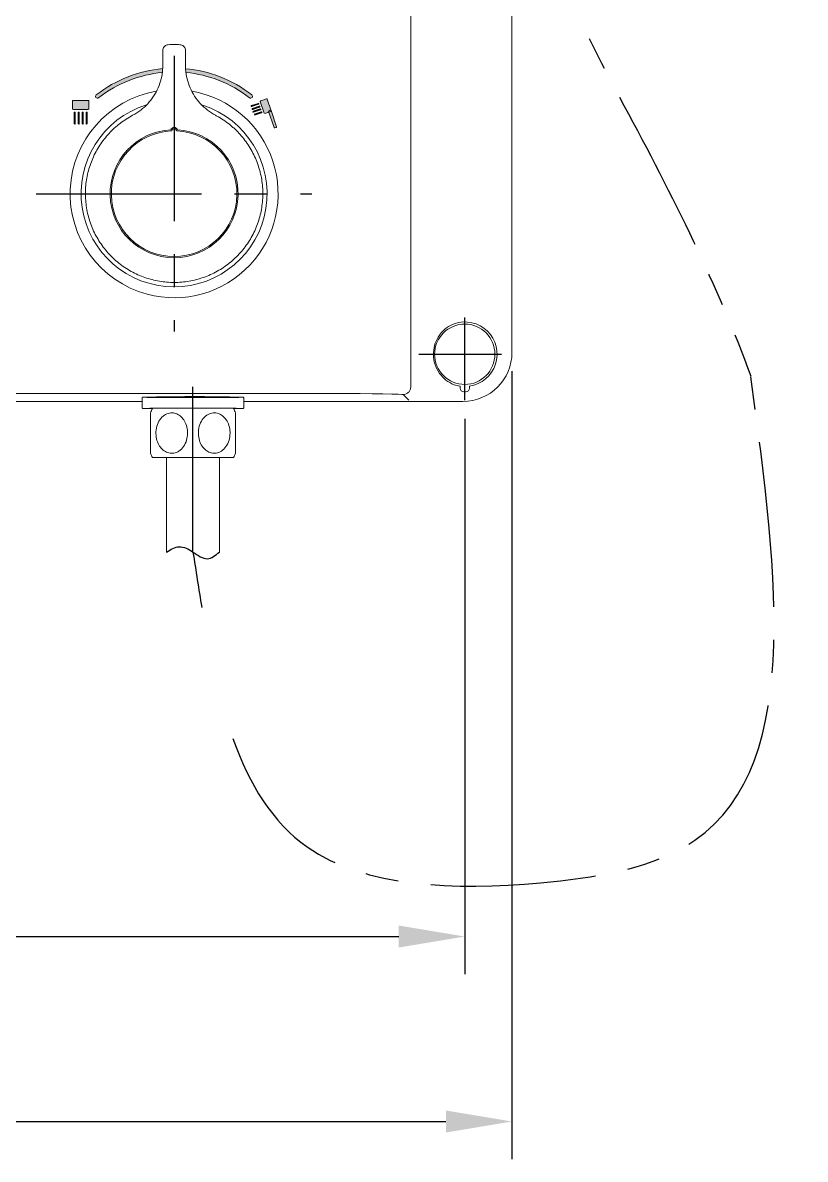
# Model space of a CAD drawing. Extents: x -6207 to -5787, y -4608 to -3937.
# Drawn here: x -6059.6 to -6018.1, y -4407.1 to -4346.9 of the extents above; entities that cross this region are included whole.
import ezdxf

# ---------------------------------------------------------------- set-up
doc = ezdxf.new("R2010")
doc.units = 0
doc.header["$LTSCALE"] = 7
doc.linetypes.add('CENTER', pattern=[2, 1.25, -0.25, 0.25, -0.25])
doc.layers.get('0').update_dxf_attribs({"color": 2, "linetype": 'CONTINUOUS'})
for name, color, linetype in [('CL', 1, 'CENTER'), ('D', 2, 'CONTINUOUS'), ('DWG', 7, 'CONTINUOUS')]:
    doc.layers.add(name, color=color, linetype=linetype)

msp = doc.modelspace()

# ---------------------------------------------------------------- hatches: boundary and pattern name
at = {"layer": 'DWG', "true_color": 0x898a8d}
h = msp.add_hatch(color=252, dxfattribs=at)
h.dxf.hatch_style = 2
h.paths.add_polyline_path([(-6052.14043, -4349.38589), (-6052.13884, -4349.36158), (-6052.28585, -4349.37578), (-6052.48905, -4349.40168), (-6052.69155, -4349.43379), (-6052.8932, -4349.47212), (-6053.09385, -4349.51666), (-6053.29335, -4349.56742), (-6053.49155, -4349.62439), (-6053.6883, -4349.68758), (-6053.88345, -4349.75698), (-6054.07685, -4349.8326), (-6054.26834, -4349.91444), (-6054.45779, -4350.00248), (-6054.64504, -4350.09675), (-6054.82994, -4350.19723), (-6055.01234, -4350.30392), (-6055.19209, -4350.41683), (-6055.36903, -4350.53596), (-6055.54303, -4350.6613), (-6055.65833, -4350.74911), (-6055.6613, -4350.75157), (-6055.66415, -4350.75413), (-6055.66688, -4350.75677), (-6055.66949, -4350.75949), (-6055.67198, -4350.7623), (-6055.67436, -4350.76517), (-6055.67661, -4350.76812), (-6055.67873, -4350.77114), (-6055.68074, -4350.77422), (-6055.68263, -4350.77737), (-6055.68439, -4350.78057), (-6055.68603, -4350.78382), (-6055.68754, -4350.78712), (-6055.68894, -4350.79047), (-6055.6902, -4350.79386), (-6055.69134, -4350.79729), (-6055.69236, -4350.80075), (-6055.69325, -4350.80424), (-6055.69401, -4350.80776), (-6055.69465, -4350.81131), (-6055.69516, -4350.81487), (-6055.69554, -4350.81845), (-6055.6958, -4350.82204), (-6055.69592, -4350.82564), (-6055.69592, -4350.82924), (-6055.69578, -4350.83285), (-6055.69552, -4350.83645), (-6055.69512, -4350.84005), (-6055.6946, -4350.84363), (-6055.69394, -4350.84721), (-6055.69315, -4350.85076), (-6055.69222, -4350.85429), (-6055.69117, -4350.8578), (-6055.68998, -4350.86128), (-6055.68866, -4350.86473), (-6055.6872, -4350.86814), (-6055.68561, -4350.87151), (-6055.68388, -4350.87484), (-6055.68202, -4350.87812), (-6055.68002, -4350.88135), (-6055.67788, -4350.88452), (-6055.67561, -4350.88764), (-6055.67321, -4350.89068), (-6055.67072, -4350.89361), (-6055.66813, -4350.89641), (-6055.66547, -4350.8991), (-6055.66272, -4350.90167), (-6055.65989, -4350.90412), (-6055.65699, -4350.90645), (-6055.65402, -4350.90866), (-6055.65098, -4350.91074), (-6055.64788, -4350.91271), (-6055.64472, -4350.91455), (-6055.6415, -4350.91627), (-6055.63824, -4350.91787), (-6055.63492, -4350.91934), (-6055.63156, -4350.92069), (-6055.62816, -4350.92191), (-6055.62472, -4350.92301), (-6055.62125, -4350.92398), (-6055.61775, -4350.92483), (-6055.61422, -4350.92555), (-6055.61067, -4350.92614), (-6055.6071, -4350.92661), (-6055.60352, -4350.92695), (-6055.59993, -4350.92716), (-6055.59633, -4350.92724), (-6055.59272, -4350.92719), (-6055.58912, -4350.92701), (-6055.58552, -4350.92671), (-6055.58193, -4350.92627), (-6055.57835, -4350.9257), (-6055.57478, -4350.925), (-6055.57123, -4350.92417), (-6055.56771, -4350.9232), (-6055.56421, -4350.9221), (-6055.56074, -4350.92087), (-6055.55731, -4350.91951), (-6055.55391, -4350.91801), (-6055.55056, -4350.91637), (-6055.54725, -4350.9146), (-6055.54399, -4350.9127), (-6055.54078, -4350.91066), (-6055.53763, -4350.90848), (-6055.53453, -4350.90616), (-6055.36771, -4350.78054), (-6055.19793, -4350.66095), (-6055.02533, -4350.54738), (-6054.85007, -4350.43985), (-6054.67228, -4350.33835), (-6054.49211, -4350.24287), (-6054.30972, -4350.15343), (-6054.12524, -4350.07002), (-6053.93881, -4349.99263), (-6053.7506, -4349.92128), (-6053.56073, -4349.85596), (-6053.36936, -4349.79666), (-6053.17663, -4349.7434), (-6052.98269, -4349.69616), (-6052.78768, -4349.65496), (-6052.59175, -4349.61978), (-6052.39504, -4349.59064), (-6052.1977, -4349.56752), (-6052.15826, -4349.56412), (-6052.15601, -4349.54656), (-6052.15325, -4349.52365), (-6052.15067, -4349.50073), (-6052.14826, -4349.47779), (-6052.14604, -4349.45484), (-6052.14399, -4349.43187), (-6052.14212, -4349.40888)])
h.paths.add_polyline_path([(-6050.92891, -4349.36227), (-6050.92754, -4349.3834), (-6050.9259, -4349.40607), (-6050.92408, -4349.42873), (-6050.92209, -4349.45138), (-6050.91993, -4349.47401), (-6050.91759, -4349.49663), (-6050.91508, -4349.51923), (-6050.91239, -4349.54181), (-6050.90945, -4349.56504), (-6050.8109, -4349.57456), (-6050.61376, -4349.59968), (-6050.4173, -4349.63084), (-6050.22166, -4349.66802), (-6050.02699, -4349.71124), (-6049.83343, -4349.76048), (-6049.64114, -4349.81576), (-6049.45025, -4349.87706), (-6049.26092, -4349.94439), (-6049.07328, -4350.01776), (-6048.88749, -4350.09715), (-6048.70369, -4350.18258), (-6048.52202, -4350.27403), (-6048.34263, -4350.37151), (-6048.16567, -4350.47503), (-6047.99128, -4350.58457), (-6047.81961, -4350.70014), (-6047.65079, -4350.82175), (-6047.53889, -4350.90695), (-6047.53577, -4350.90922), (-6047.53259, -4350.91136), (-6047.52936, -4350.91336), (-6047.52608, -4350.91522), (-6047.52275, -4350.91694), (-6047.51938, -4350.91853), (-6047.51597, -4350.91999), (-6047.51252, -4350.92131), (-6047.50904, -4350.9225), (-6047.50553, -4350.92355), (-6047.50199, -4350.92447), (-6047.49844, -4350.92526), (-6047.49486, -4350.92592), (-6047.49128, -4350.92644), (-6047.48768, -4350.92684), (-6047.48408, -4350.9271), (-6047.48047, -4350.92724), (-6047.47686, -4350.92724), (-6047.47326, -4350.92712), (-6047.46967, -4350.92686), (-6047.46609, -4350.92648), (-6047.46253, -4350.92597), (-6047.45899, -4350.92534), (-6047.45547, -4350.92457), (-6047.45197, -4350.92368), (-6047.44851, -4350.92267), (-6047.44509, -4350.92152), (-6047.4417, -4350.92026), (-6047.43835, -4350.91887), (-6047.43505, -4350.91735), (-6047.4318, -4350.91572), (-6047.4286, -4350.91395), (-6047.42546, -4350.91207), (-6047.42238, -4350.91006), (-6047.41936, -4350.90794), (-6047.41641, -4350.90569), (-6047.41354, -4350.90332), (-6047.41073, -4350.90083), (-6047.40801, -4350.89822), (-6047.40537, -4350.89549), (-6047.40282, -4350.89264), (-6047.40036, -4350.88968), (-6047.398, -4350.88661), (-6047.39578, -4350.88347), (-6047.39369, -4350.88028), (-6047.39174, -4350.87703), (-6047.38993, -4350.87373), (-6047.38825, -4350.87039), (-6047.3867, -4350.86701), (-6047.3853, -4350.86358), (-6047.38402, -4350.86013), (-6047.38288, -4350.85664), (-6047.38187, -4350.85312), (-6047.38099, -4350.84958), (-6047.38025, -4350.84602), (-6047.37964, -4350.84244), (-6047.37916, -4350.83885), (-6047.37881, -4350.83525), (-6047.37859, -4350.83165), (-6047.3785, -4350.82804), (-6047.37854, -4350.82444), (-6047.3787, -4350.82084), (-6047.379, -4350.81725), (-6047.37942, -4350.81368), (-6047.37998, -4350.81012), (-6047.38066, -4350.80659), (-6047.38146, -4350.80307), (-6047.38239, -4350.79959), (-6047.38345, -4350.79614), (-6047.38463, -4350.79272), (-6047.38594, -4350.78935), (-6047.38737, -4350.78602), (-6047.38892, -4350.78273), (-6047.3906, -4350.77949), (-6047.3924, -4350.77631), (-6047.39433, -4350.77319), (-6047.39637, -4350.77013), (-6047.39854, -4350.76713), (-6047.40082, -4350.76421), (-6047.40323, -4350.76135), (-6047.40576, -4350.75858), (-6047.40841, -4350.75588), (-6047.41117, -4350.75327), (-6047.41406, -4350.75074), (-6047.41706, -4350.74831), (-6047.58901, -4350.61883), (-6047.76402, -4350.49556), (-6047.94192, -4350.3785), (-6048.12257, -4350.26767), (-6048.30582, -4350.16304), (-6048.49152, -4350.06464), (-6048.67953, -4349.97244), (-6048.86968, -4349.88647), (-6049.06183, -4349.8067), (-6049.25583, -4349.73316), (-6049.45153, -4349.66583), (-6049.64878, -4349.60471), (-6049.84744, -4349.54981), (-6050.04734, -4349.50112), (-6050.24834, -4349.45865), (-6050.45029, -4349.4224), (-6050.65304, -4349.39236), (-6050.85644, -4349.36853)])
h = msp.add_hatch(color=252, dxfattribs=at)
h.dxf.hatch_style = 2
edge = h.paths.add_edge_path()
edge.add_spline(control_points=[(-6056.04427, -4351.47939), (-6056.04427, -4351.50148), (-6056.06218, -4351.51939), (-6056.08437, -4351.51939), (-6056.08437, -4351.51939), (-6056.88363, -4351.51939), (-6056.88363, -4351.51939), (-6056.90568, -4351.51939), (-6056.9236, -4351.50148), (-6056.9236, -4351.47939), (-6056.9236, -4351.47939), (-6056.9236, -4351.07921), (-6056.9236, -4351.07921), (-6056.9236, -4351.05713), (-6056.90568, -4351.03921), (-6056.88363, -4351.03921), (-6056.88363, -4351.03921), (-6056.08437, -4351.03921), (-6056.08437, -4351.03921), (-6056.06218, -4351.03921), (-6056.04427, -4351.05713), (-6056.04427, -4351.07921), (-6056.04427, -4351.07921), (-6056.04427, -4351.47939), (-6056.04427, -4351.47939)], knot_values=[0, 0, 0, 0, 1, 1, 1, 2, 2, 2, 3, 3, 3, 4, 4, 4, 5, 5, 5, 6, 6, 6, 7, 7, 7, 8, 8, 8, 8], degree=3, periodic=0)
h = msp.add_hatch(color=252, dxfattribs=at)
h.dxf.hatch_style = 2
edge = h.paths.add_edge_path()
edge.add_spline(control_points=[(-6046.75988, -4351.71645), (-6046.75588, -4351.72803), (-6046.74031, -4351.73316), (-6046.72474, -4351.72803), (-6046.72474, -4351.72803), (-6046.41743, -4351.62547), (-6046.41743, -4351.62547), (-6046.40186, -4351.62037), (-6046.39249, -4351.60679), (-6046.39635, -4351.59532), (-6046.39635, -4351.59532), (-6046.60471, -4350.97104), (-6046.60471, -4350.97104), (-6046.60822, -4350.95949), (-6046.62407, -4350.95429), (-6046.63943, -4350.95956), (-6046.63943, -4350.95956), (-6046.94701, -4351.06195), (-6046.94701, -4351.06195), (-6046.96245, -4351.06719), (-6046.97168, -4351.08076), (-6046.96803, -4351.09234), (-6046.96803, -4351.09234), (-6046.75988, -4351.71645), (-6046.75988, -4351.71645)], knot_values=[0, 0, 0, 0, 1, 1, 1, 2, 2, 2, 3, 3, 3, 4, 4, 4, 5, 5, 5, 6, 6, 6, 7, 7, 7, 8, 8, 8, 8], degree=3, periodic=0)
h = msp.add_hatch(color=252, dxfattribs=at)
h.dxf.hatch_style = 2
edge = h.paths.add_edge_path()
edge.add_spline(control_points=[(-6056.80026, -4352.29877), (-6056.81583, -4352.29877), (-6056.82851, -4352.28613), (-6056.82851, -4352.27056), (-6056.82851, -4352.27056), (-6056.82851, -4351.68896), (-6056.82851, -4351.68896), (-6056.82851, -4351.67339), (-6056.81583, -4351.66074), (-6056.80026, -4351.66074), (-6056.78469, -4351.66074), (-6056.77201, -4351.67339), (-6056.77201, -4351.68896), (-6056.77201, -4351.68896), (-6056.77201, -4352.27056), (-6056.77201, -4352.27056), (-6056.77201, -4352.28613), (-6056.78469, -4352.29877), (-6056.80026, -4352.29877)], knot_values=[0, 0, 0, 0, 1, 1, 1, 2, 2, 2, 3, 3, 3, 4, 4, 4, 5, 5, 5, 6, 6, 6, 6], degree=3, periodic=0)
h = msp.add_hatch(color=252, dxfattribs=at)
h.dxf.hatch_style = 2
edge = h.paths.add_edge_path()
edge.add_spline(control_points=[(-6056.58942, -4352.29877), (-6056.60499, -4352.29877), (-6056.61767, -4352.28613), (-6056.61767, -4352.27056), (-6056.61767, -4352.27056), (-6056.61767, -4351.68896), (-6056.61767, -4351.68896), (-6056.61767, -4351.67339), (-6056.60499, -4351.66074), (-6056.58942, -4351.66074), (-6056.57385, -4351.66074), (-6056.56117, -4351.67339), (-6056.56117, -4351.68896), (-6056.56117, -4351.68896), (-6056.56117, -4352.27056), (-6056.56117, -4352.27056), (-6056.56117, -4352.28613), (-6056.57385, -4352.29877), (-6056.58942, -4352.29877)], knot_values=[0, 0, 0, 0, 1, 1, 1, 2, 2, 2, 3, 3, 3, 4, 4, 4, 5, 5, 5, 6, 6, 6, 6], degree=3, periodic=0)
h = msp.add_hatch(color=252, dxfattribs=at)
h.dxf.hatch_style = 2
edge = h.paths.add_edge_path()
edge.add_spline(control_points=[(-6056.37858, -4352.29877), (-6056.39415, -4352.29877), (-6056.40683, -4352.28613), (-6056.40683, -4352.27056), (-6056.40683, -4352.27056), (-6056.40683, -4351.68896), (-6056.40683, -4351.68896), (-6056.40683, -4351.67339), (-6056.39415, -4351.66074), (-6056.37858, -4351.66074), (-6056.36301, -4351.66074), (-6056.35033, -4351.67339), (-6056.35033, -4351.68896), (-6056.35033, -4351.68896), (-6056.35033, -4352.27056), (-6056.35033, -4352.27056), (-6056.35033, -4352.28613), (-6056.36301, -4352.29877), (-6056.37858, -4352.29877)], knot_values=[0, 0, 0, 0, 1, 1, 1, 2, 2, 2, 3, 3, 3, 4, 4, 4, 5, 5, 5, 6, 6, 6, 6], degree=3, periodic=0)
h = msp.add_hatch(color=252, dxfattribs=at)
h.dxf.hatch_style = 2
edge = h.paths.add_edge_path()
edge.add_spline(control_points=[(-6056.1676, -4352.29877), (-6056.18318, -4352.29877), (-6056.19585, -4352.28613), (-6056.19585, -4352.27056), (-6056.19585, -4352.27056), (-6056.19585, -4351.68896), (-6056.19585, -4351.68896), (-6056.19585, -4351.67339), (-6056.18318, -4351.66074), (-6056.1676, -4351.66074), (-6056.15203, -4351.66074), (-6056.13935, -4351.67339), (-6056.13935, -4351.68896), (-6056.13935, -4351.68896), (-6056.13935, -4352.27056), (-6056.13935, -4352.27056), (-6056.13935, -4352.28613), (-6056.15203, -4352.29877), (-6056.1676, -4352.29877)], knot_values=[0, 0, 0, 0, 1, 1, 1, 2, 2, 2, 3, 3, 3, 4, 4, 4, 5, 5, 5, 6, 6, 6, 6], degree=3, periodic=0)
h = msp.add_hatch(color=252, dxfattribs=at)
h.dxf.hatch_style = 2
edge = h.paths.add_edge_path()
edge.add_spline(control_points=[(-6047.42126, -4351.37036), (-6047.42126, -4351.37036), (-6047.05836, -4351.24919), (-6047.05836, -4351.24919), (-6047.04472, -4351.24471), (-6047.03734, -4351.22987), (-6047.04196, -4351.21626), (-6047.04651, -4351.20268), (-6047.06125, -4351.19538), (-6047.07496, -4351.19976), (-6047.07496, -4351.19976), (-6047.43787, -4351.32071), (-6047.43787, -4351.32071), (-6047.45137, -4351.32526), (-6047.45868, -4351.34004), (-6047.45441, -4351.35375), (-6047.44972, -4351.36736), (-6047.43491, -4351.3748), (-6047.42126, -4351.37036)], knot_values=[0, 0, 0, 0, 1, 1, 1, 2, 2, 2, 3, 3, 3, 4, 4, 4, 5, 5, 5, 6, 6, 6, 6], degree=3, periodic=0)
h = msp.add_hatch(color=252, dxfattribs=at)
h.dxf.hatch_style = 2
edge = h.paths.add_edge_path()
edge.add_spline(control_points=[(-6047.37172, -4351.51867), (-6047.37172, -4351.51867), (-6047.00889, -4351.39774), (-6047.00889, -4351.39774), (-6046.99524, -4351.39302), (-6046.98801, -4351.37838), (-6046.99235, -4351.36471), (-6046.99704, -4351.35099), (-6047.01178, -4351.34366), (-6047.02556, -4351.3481), (-6047.02556, -4351.3481), (-6047.3884, -4351.4693), (-6047.3884, -4351.4693), (-6047.40177, -4351.47367), (-6047.40934, -4351.48863), (-6047.40487, -4351.5021), (-6047.40018, -4351.51588), (-6047.3855, -4351.52325), (-6047.37172, -4351.51867)], knot_values=[0, 0, 0, 0, 1, 1, 1, 2, 2, 2, 3, 3, 3, 4, 4, 4, 5, 5, 5, 6, 6, 6, 6], degree=3, periodic=0)
h = msp.add_hatch(color=252, dxfattribs=at)
h.dxf.hatch_style = 2
edge = h.paths.add_edge_path()
edge.add_spline(control_points=[(-6047.32239, -4351.66712), (-6047.32239, -4351.66712), (-6046.95941, -4351.54612), (-6046.95941, -4351.54612), (-6046.94591, -4351.54151), (-6046.93833, -4351.52673), (-6046.94295, -4351.51319), (-6046.94743, -4351.49944), (-6046.96224, -4351.49207), (-6046.97568, -4351.49672), (-6046.97568, -4351.49672), (-6047.33879, -4351.61761), (-6047.33879, -4351.61761), (-6047.3525, -4351.62226), (-6047.35994, -4351.63694), (-6047.35519, -4351.65072), (-6047.35078, -4351.6644), (-6047.33589, -4351.67173), (-6047.32239, -4351.66712)], knot_values=[0, 0, 0, 0, 1, 1, 1, 2, 2, 2, 3, 3, 3, 4, 4, 4, 5, 5, 5, 6, 6, 6, 6], degree=3, periodic=0)
h = msp.add_hatch(color=252, dxfattribs=at)
h.dxf.hatch_style = 2
edge = h.paths.add_edge_path()
edge.add_spline(control_points=[(-6047.27278, -4351.81563), (-6047.27278, -4351.81563), (-6046.91008, -4351.69464), (-6046.91008, -4351.69464), (-6046.8963, -4351.69003), (-6046.889, -4351.67532), (-6046.89368, -4351.66154), (-6046.89809, -4351.64796), (-6046.9127, -4351.64066), (-6046.92648, -4351.64514), (-6046.92648, -4351.64514), (-6047.28939, -4351.76616), (-6047.28939, -4351.76616), (-6047.30296, -4351.77075), (-6047.31026, -4351.78546), (-6047.30585, -4351.79913), (-6047.30117, -4351.81274), (-6047.28642, -4351.82004), (-6047.27278, -4351.81563)], knot_values=[0, 0, 0, 0, 1, 1, 1, 2, 2, 2, 3, 3, 3, 4, 4, 4, 5, 5, 5, 6, 6, 6, 6], degree=3, periodic=0)
h = msp.add_hatch(color=252, dxfattribs=at)
h.dxf.hatch_style = 2
edge = h.paths.add_edge_path()
edge.add_spline(control_points=[(-6046.23712, -4352.48529), (-6046.23264, -4352.49887), (-6046.21638, -4352.50569), (-6046.20074, -4352.50042), (-6046.20074, -4352.50042), (-6046.13342, -4352.47792), (-6046.13342, -4352.47792), (-6046.11785, -4352.47286), (-6046.10889, -4352.45759), (-6046.11358, -4352.44385), (-6046.11358, -4352.44385), (-6046.4009, -4351.5813), (-6046.4009, -4351.5813), (-6046.40558, -4351.56766), (-6046.42184, -4351.56087), (-6046.43714, -4351.566), (-6046.43714, -4351.566), (-6046.50494, -4351.5886), (-6046.50494, -4351.5886), (-6046.52023, -4351.5937), (-6046.52919, -4351.60903), (-6046.52471, -4351.62247), (-6046.52471, -4351.62247), (-6046.23712, -4352.48529), (-6046.23712, -4352.48529)], knot_values=[0, 0, 0, 0, 1, 1, 1, 2, 2, 2, 3, 3, 3, 4, 4, 4, 5, 5, 5, 6, 6, 6, 7, 7, 7, 8, 8, 8, 8], degree=3, periodic=0)

# ---------------------------------------------------------------- linework, layer by layer
at = {"color": 7, "linetype": 'Continuous', "lineweight": 15}
for p, q in [((-6033.63456, -4341.58449), (-6033.63456, -4364.385)), ((-6038.99878, -4366.22095), (-6038.99878, -4345.74854)), ((-6042.99839, -4366.57135), (-6064.28461, -4366.57135)), ((-6042.34736, -4366.57218), (-6042.99839, -4366.57135)), ((-6041.6825, -4366.57483), (-6042.34736, -4366.57218)), ((-6041.04279, -4366.57941), (-6041.6825, -4366.57483)), ((-6040.47057, -4366.58582), (-6041.04279, -4366.57941)), ((-6040.00339, -4366.59372), (-6040.47057, -4366.58582)), ((-6039.66617, -4366.60259), (-6040.00339, -4366.59372)), ((-6039.46718, -4366.61184), (-6039.66617, -4366.60259)), ((-6039.39874, -4366.62091), (-6039.46718, -4366.61184)), ((-6039.09596, -4366.9237), (-6039.39874, -4366.62091)), ((-6036.38317, -4366.28338), (-6036.38317, -4366.17518)), ((-6036.08593, -4366.48336), (-6036.18319, -4366.48336)), ((-6035.88595, -4366.17518), (-6035.88595, -4366.28338)), ((-6053.23456, -4366.98475), (-6064.32491, -4366.98475)), ((-6053.23456, -4366.82133), (-6053.23456, -4367.30133)), ((-6053.17456, -4366.76133), (-6052.42456, -4366.76133)), ((-6052.41643, -4366.76946), (-6052.42456, -4366.76133)), ((-6048.64456, -4366.76133), (-6048.65269, -4366.76946)), ((-6048.64456, -4366.76133), (-6047.89456, -4366.76133)), ((-6047.83456, -4367.30133), (-6047.83456, -4366.82133)), ((-6036.23431, -4366.98475), (-6047.83456, -4366.98475)), ((-6052.68456, -4367.36133), (-6053.17456, -4367.36133)), ((-6047.89456, -4367.36133), (-6048.38456, -4367.36133)), ((-6052.68456, -4369.96133), (-6050.53456, -4369.96133)), ((-6051.93456, -4369.96133), (-6051.93456, -4374.96133)), ((-6050.53456, -4369.96133), (-6048.38456, -4369.96133)), ((-6049.13456, -4374.96133), (-6049.13456, -4369.96133))]:
    msp.add_line(p, q, dxfattribs=at)
at = {"color": 1, "linetype": 'CENTER'}
for p, q in [((-6051.53456, -4348.68475), (-6051.53456, -4363.28475)), ((-6051.53456, -4348.68475), (-6051.53456, -4363.28475)), ((-6058.83456, -4355.98475), (-6044.23456, -4355.98475)), ((-6058.83456, -4355.98475), (-6044.23456, -4355.98475)), ((-6050.53456, -4374.96133), (-6050.53456, -4364.57135))]:
    msp.add_line(p, q, dxfattribs=at)
at = {"color": 7, "linetype": 'Continuous', "lineweight": 15}
msp.add_circle((-6036.13456, -4364.48475), 1.59814, dxfattribs=at)
for centre, radius, start, end in [((-6051.53456, -4355.98475), 5.51, 99.8852492, 255), ((-6051.53456, -4355.98475), 5.51, 255, 79.8224366), ((-6051.53437, -4355.98474), 3.38948, 92.9472063, 87.0623441), ((-6051.53436, -4355.98474), 3.32564, 92.4161678, 87.5907576), ((-6036.13456, -4364.48475), 1.70861, 278.366578, 109.1903631), ((-6036.13456, -4364.48475), 1.70861, 250.8096369, 261.633422), ((-6050.01789, -4368.66133), 2.96667, 154.0107664, 159.0533573), ((-6051.05123, -4368.66133), 2.96667, 20.9344309, 25.9892336), ((-6050.01789, -4368.66133), 2.96667, 200.9344309, 205.9892336), ((-6051.05123, -4368.66133), 2.96667, 334.0107664, 339.0533573)]:
    msp.add_arc(centre, radius, start, end, dxfattribs=at)
at = {"color": 8, "linetype": 'Continuous', "lineweight": 15}
msp.add_arc((-6051.53456, -4355.98475), 4.92929, 107.3591439, 72.0932309, dxfattribs=at)
at = {"color": 7, "linetype": 'Continuous', "lineweight": 15}
for centre, major_axis, ratio, start_param, end_param in [((-6036.23481, -4364.38449), (-1.83884, 1.83884), 0.99980508, 2.35629196, 3.92689335), ((-6050.53456, -4366.76133), (2.1, 0), 0.01396354, 1.57079633, 3.14159265), ((-6050.53456, -4366.76133), (2.1, 0), 0.01396354, 0, 1.57079633), ((-6036.18315, -4366.28334), (0.14145, 0.14145), 0.99980508, 2.35629196, 3.92689335), ((-6036.08597, -4366.28334), (-0.14145, 0.14145), 0.99980508, 2.35629196, 3.92689335), ((-6050.53456, -4366.76133), (2.64, 0), 0.00872687, 3.14139432, 6.28338364), ((-6050.53456, -4367.36132), (2.64, 0), 0.00872687, 6.28298698, 9.42497629), ((-6050.53456, -4366.76133), (2.1, 0), 0.00872687, 3.60142472, 5.82335324)]:
    msp.add_ellipse(centre, major_axis=major_axis, ratio=ratio, start_param=start_param, end_param=end_param, dxfattribs=at)
at = {"color": 1, "linetype": 'CENTER'}
for points, knots in [([(-6074.08456, -4235.76133), (-6074.13252, -4241.28632), (-6074.13007, -4241.80707), (-6074.11186, -4242.84893), (-6074.09791, -4243.37265), (-6074.06171, -4244.41656), (-6074.03907, -4244.93872), (-6073.95819, -4246.50442), (-6073.88677, -4247.54762), (-6073.62212, -4250.67387), (-6073.37845, -4252.75342), (-6072.46193, -4258.96779), (-6071.60401, -4263.07776), (-6069.10417, -4272.6006), (-6067.29064, -4277.96928), (-6063.10325, -4288.496), (-6060.7308, -4293.65475), (-6055.62229, -4303.80167), (-6052.88649, -4308.79022), (-6047.20736, -4318.66106), (-6044.26249, -4323.54295), (-6038.98772, -4332.19246), (-6036.66808, -4335.96316), (-6031.741, -4342.968), (-6029.84265, -4347.39415), (-6026.41861, -4353.67536), (-6025.17216, -4356.07453), (-6022.90537, -4360.84675), (-6021.87434, -4363.21513), (-6020.98042, -4365.65181)], [0, 0, 0, 0, 0.007757838, 0.007757838, 0.015515677, 0.015515677, 0.023273515, 0.023273515, 0.038789192, 0.038789192, 0.069820546, 0.069820546, 0.131883253, 0.131883253, 0.215448344, 0.215448344, 0.299013435, 0.299013435, 0.382578526, 0.382578526, 0.466143616, 0.466143616, 0.530865572, 0.530865572, 0.595587527, 0.595587527, 0.63474961, 0.63474961, 0.671896429, 0.671896429, 0.671896429, 0.671896429]), ([(-6048.41593, -4384.8431), (-6047.54952, -4387.26357), (-6044.33731, -4392.61579), (-6033.67801, -4392.99734), (-6017.64682, -4390.19647), (-6019.53777, -4376.27375), (-6020.98042, -4365.65181)], [9.14918435, 9.14918435, 9.14918435, 9.14918435, 16.75539378, 29.26307245, 37.09231588, 62.2868299, 62.2868299, 62.2868299, 62.2868299])]:
    msp.add_open_spline(points, degree=3, knots=knots, dxfattribs=at)
at = {"color": 7, "linetype": 'Continuous', "lineweight": 15}
for points, knots in [([(-6053.73087, -4351.83062), (-6053.95825, -4351.96575), (-6054.413, -4352.23599), (-6054.99805, -4352.77783), (-6055.48731, -4353.40395), (-6055.86544, -4354.10413), (-6056.11842, -4354.85817), (-6056.24387, -4355.64371), (-6056.23289, -4356.43908), (-6056.09127, -4357.22182), (-6055.81764, -4357.96873), (-6055.42491, -4358.66048), (-6054.91947, -4359.2747), (-6054.31991, -4359.79746), (-6053.63965, -4360.20976), (-6052.90085, -4360.50459), (-6052.12246, -4360.66848), (-6051.32772, -4360.70215), (-6050.53896, -4360.59914), (-6049.77788, -4360.36785), (-6049.06768, -4360.00957), (-6048.42606, -4359.53939), (-6047.87449, -4358.96622), (-6047.42467, -4358.31017), (-6047.09391, -4357.58674), (-6046.8866, -4356.81877), (-6046.81395, -4356.02665), (-6046.87253, -4355.23335), (-6047.06616, -4354.46183), (-6047.38406, -4353.73262), (-6047.82205, -4353.06878), (-6048.22885, -4352.63085), (-6048.68069, -4352.2389), (-6049.00277, -4352.01266), (-6049.28756, -4351.85787), (-6049.33721, -4351.83088)], [0, 0, 0, 0, 0.031765111, 0.063530259, 0.095295437, 0.127060573, 0.158825734, 0.190590909, 0.222356066, 0.25412123, 0.285886385, 0.317651573, 0.349416717, 0.381181828, 0.412947037, 0.444712223, 0.476477351, 0.50824254, 0.540007698, 0.57177281, 0.603537988, 0.635303191, 0.667068333, 0.698833452, 0.73059864, 0.762363803, 0.794128953, 0.825894106, 0.857659261, 0.889424439, 0.921189626, 0.952954771, 0.960981182, 0.993197561, 1, 1, 1, 1]), ([(-6036.69619, -4366.09842), (-6036.6962, -4366.09841), (-6036.85438, -4366.0391), (-6037.15009, -4365.87508), (-6037.50532, -4365.49919), (-6037.73377, -4365.03684), (-6037.81642, -4364.5132), (-6037.75395, -4364.01649), (-6037.55506, -4363.54924), (-6037.23261, -4363.15815), (-6036.90464, -4362.95724), (-6036.72539, -4362.8802), (-6036.6962, -4362.87108), (-6036.69619, -4362.87108)], [0, 0, 0, 0, 0.00000303, 0.12070094, 0.23714871, 0.37524149, 0.49322454, 0.61146146, 0.72749537, 0.86090306, 0.97815148, 0.99999703, 1, 1, 1, 1]), ([(-6039.39874, -4366.62091), (-6039.34634, -4366.61489), (-6039.24153, -4366.60285), (-6039.10934, -4366.51036), (-6039.01685, -4366.37816), (-6039.0048, -4366.27336), (-6038.99878, -4366.22095)], [0, 0, 0, 0, 0.250000899, 0.500001697, 0.750000505, 1, 1, 1, 1]), ([(-6053.23456, -4366.82133), (-6053.23451, -4366.81956), (-6053.2344, -4366.81513), (-6053.23262, -4366.8041), (-6053.22642, -4366.78888), (-6053.21276, -4366.77366), (-6053.1948, -4366.76332), (-6053.18131, -4366.76199), (-6053.17456, -4366.76133)], [0, 0, 0, 0, 0.05655819, 0.14142141, 0.35606684, 0.57070938, 0.78535951, 1, 1, 1, 1]), ([(-6053.17456, -4367.36133), (-6053.18131, -4367.36067), (-6053.1948, -4367.35934), (-6053.21276, -4367.34899), (-6053.22642, -4367.33378), (-6053.23262, -4367.31855), (-6053.2344, -4367.30752), (-6053.23451, -4367.3031), (-6053.23456, -4367.30133)], [0, 0, 0, 0, 0.21463879, 0.42928722, 0.64392806, 0.85857178, 0.94343433, 1, 1, 1, 1]), ([(-6047.89456, -4366.76133), (-6047.88781, -4366.76199), (-6047.87432, -4366.76332), (-6047.85637, -4366.77366), (-6047.8427, -4366.78888), (-6047.8365, -4366.8041), (-6047.83473, -4366.81513), (-6047.83461, -4366.81956), (-6047.83456, -4366.82133)], [0, 0, 0, 0, 0.21461591, 0.42927276, 0.64392202, 0.85857417, 0.94344004, 1, 1, 1, 1]), ([(-6047.83456, -4367.30133), (-6047.83461, -4367.3031), (-6047.83473, -4367.30752), (-6047.8365, -4367.31855), (-6047.8427, -4367.33378), (-6047.85637, -4367.34899), (-6047.87432, -4367.35934), (-6047.88781, -4367.36067), (-6047.89456, -4367.36133)], [0, 0, 0, 0, 0.05656744, 0.14143264, 0.35608309, 0.57073064, 0.78538579, 1, 1, 1, 1]), ([(-6052.78456, -4367.60257), (-6052.78456, -4367.59911), (-6052.78456, -4367.58534), (-6052.78456, -4367.66784), (-6052.78456, -4367.83852), (-6052.78456, -4368.10212), (-6052.78456, -4368.39032), (-6052.78456, -4368.58483), (-6052.78456, -4368.66133)], [0, 0, 0, 0, 0.06173529, 0.24557773, 0.4331669, 0.63525314, 0.85653518, 1, 1, 1, 1]), ([(-6050.81992, -4368.66133), (-6050.83051, -4368.78988), (-6050.85172, -4369.04717), (-6051.01867, -4369.38699), (-6051.26103, -4369.62945), (-6051.54303, -4369.74188), (-6051.81725, -4369.73054), (-6052.06357, -4369.61793), (-6052.27297, -4369.41635), (-6052.43054, -4369.13143), (-6052.51175, -4368.77784), (-6052.49156, -4368.39115), (-6052.35986, -4368.02792), (-6052.13406, -4367.75021), (-6051.85751, -4367.59937), (-6051.57792, -4367.57764), (-6051.32267, -4367.66315), (-6051.10141, -4367.83989), (-6050.92785, -4368.1017), (-6050.83354, -4368.39039), (-6050.82376, -4368.58485), (-6050.81992, -4368.66133)], [0, 0, 0, 0, 0.06016542, 0.12041724, 0.17839464, 0.23083188, 0.27840469, 0.32435623, 0.37214975, 0.42407718, 0.48083155, 0.54133676, 0.60296281, 0.66225368, 0.71636792, 0.76507144, 0.81110294, 0.85807279, 0.9086723, 0.96407839, 1, 1, 1, 1]), ([(-6048.56992, -4368.66133), (-6048.58051, -4368.78988), (-6048.60172, -4369.04717), (-6048.76867, -4369.38699), (-6049.01103, -4369.62945), (-6049.29303, -4369.74188), (-6049.56725, -4369.73054), (-6049.81358, -4369.61793), (-6050.02297, -4369.41635), (-6050.18054, -4369.13143), (-6050.26175, -4368.77784), (-6050.24156, -4368.39115), (-6050.10986, -4368.02792), (-6049.88406, -4367.75021), (-6049.6075, -4367.59937), (-6049.32792, -4367.57764), (-6049.07267, -4367.66315), (-6048.85141, -4367.83989), (-6048.67785, -4368.1017), (-6048.58354, -4368.39039), (-6048.57376, -4368.58485), (-6048.56992, -4368.66133)], [0, 0, 0, 0, 0.06016536, 0.12041738, 0.17839448, 0.23083173, 0.27840494, 0.32435649, 0.3721497, 0.42407736, 0.48083163, 0.54133685, 0.6029629, 0.66225378, 0.71636803, 0.76507155, 0.81110305, 0.85807291, 0.90867243, 0.96407838, 1, 1, 1, 1]), ([(-6048.28456, -4368.66133), (-6048.28456, -4368.53291), (-6048.28456, -4368.27587), (-6048.28456, -4367.93417), (-6048.28456, -4367.69838), (-6048.28456, -4367.58836), (-6048.28456, -4367.60014), (-6048.28456, -4367.60329)], [0, 0, 0, 0, 0.24072789, 0.48180186, 0.71377472, 0.92358031, 1, 1, 1, 1]), ([(-6052.78456, -4368.66133), (-6052.78456, -4368.78975), (-6052.78456, -4369.04679), (-6052.78456, -4369.38849), (-6052.78456, -4369.62427), (-6052.78456, -4369.7343), (-6052.78456, -4369.72252), (-6052.78456, -4369.71937)], [0, 0, 0, 0, 0.24072761, 0.48180134, 0.71377437, 0.92358027, 1, 1, 1, 1]), ([(-6048.28456, -4369.72009), (-6048.28456, -4369.72355), (-6048.28456, -4369.73732), (-6048.28456, -4369.65482), (-6048.28456, -4369.48414), (-6048.28456, -4369.22054), (-6048.28456, -4368.93234), (-6048.28456, -4368.73783), (-6048.28456, -4368.66133)], [0, 0, 0, 0, 0.06173532, 0.245578, 0.43316702, 0.63525337, 0.8565351, 1, 1, 1, 1])]:
    msp.add_open_spline(points, degree=3, knots=knots, dxfattribs=at)
at = {"color": 1, "linetype": 'CENTER'}
msp.add_open_spline([(-6050.53456, -4374.96133), (-6050.38277, -4375.94423), (-6050.23097, -4376.92714), (-6050.06787, -4377.89717)], degree=3, dxfattribs=at)
at = {"layer": 'CL', "ltscale": 0.5}
for p, q in [((-6036.13434, -4366.91475), (-6036.13434, -4362.05475)), ((-6038.56456, -4364.48475), (-6033.70456, -4364.48475))]:
    msp.add_line(p, q, dxfattribs=at)
at = {"layer": 'D'}
for p, q in [((-6033.63456, -4365.385), (-6033.63456, -4407.1256)), ((-6036.13435, -4367.91475), (-6036.13476, -4397.32846)), ((-6127.63456, -4395.32846), (-6039.63476, -4395.32846)), ((-6130.13456, -4405.1256), (-6037.13456, -4405.1256))]:
    msp.add_line(p, q, dxfattribs=at)
msp.add_spline([(-6051.93456, -4374.96133), (-6051.26432, -4374.68351), (-6050.53456, -4374.96133), (-6049.77276, -4375.31805), (-6049.13456, -4374.96133)], degree=3, dxfattribs=at)
for points in [[(-6039.63476, -4394.74512), (-6039.63476, -4395.91179), (-6036.13476, -4395.32846)], [(-6037.13456, -4404.54226), (-6037.13456, -4405.70893), (-6033.63456, -4405.1256)]]:
    msp.add_solid(points, dxfattribs=at)
at = {"layer": 'DWG', "color": 7, "linetype": 'Continuous', "lineweight": 15}
for p, q in [((-6052.13326, -4348.39151), (-6052.13326, -4349.17861)), ((-6050.9345, -4349.17903), (-6050.9345, -4348.39152))]:
    msp.add_line(p, q, dxfattribs=at)
msp.add_arc((-6051.53464, -4352.6591), 0.18384, 18.8467458, 161.1628046, dxfattribs=at)
for points, knots in [([(-6051.84492, -4348.09174), (-6051.84492, -4348.09174), (-6051.86311, -4348.09288), (-6051.91479, -4348.0988), (-6051.99535, -4348.13237), (-6052.072, -4348.2005), (-6052.12177, -4348.29024), (-6052.13326, -4348.35792), (-6052.13326, -4348.3915), (-6052.13326, -4348.39151)], [0, 0, 0, 0, 0.0000261, 0.1194618, 0.33958714, 0.55972257, 0.77986207, 0.99997395, 1, 1, 1, 1]), ([(-6051.22283, -4348.09175), (-6051.32659, -4348.08873), (-6051.53395, -4348.08268), (-6051.74132, -4348.08872), (-6051.84492, -4348.09174)], [0, 0, 0, 0, 0.50037858, 1, 1, 1, 1]), ([(-6050.9345, -4348.39152), (-6050.9345, -4348.39152), (-6050.9345, -4348.3733), (-6050.93922, -4348.32144), (-6050.96914, -4348.2396), (-6051.03439, -4348.16049), (-6051.12206, -4348.10681), (-6051.18932, -4348.09385), (-6051.22283, -4348.09176), (-6051.22283, -4348.09175)], [0, 0, 0, 0, 0.00002605, 0.11945474, 0.3395882, 0.55972469, 0.77986198, 0.9999739, 1, 1, 1, 1]), ([(-6052.13326, -4349.17861), (-6052.13326, -4349.17861), (-6052.13326, -4349.2509), (-6052.14189, -4349.49169), (-6052.20664, -4349.89791), (-6052.3682, -4350.3792), (-6052.60949, -4350.82633), (-6052.9222, -4351.22555), (-6053.29433, -4351.57324), (-6053.588, -4351.74133), (-6053.73087, -4351.83062), (-6053.73087, -4351.83062)], [0, 0, 0, 0, 0.00000367, 0.06674048, 0.22228423, 0.37782795, 0.53337093, 0.68891425, 0.8444549, 0.99999676, 1, 1, 1, 1]), ([(-6049.33721, -4351.83088), (-6049.33721, -4351.83088), (-6049.48976, -4351.75938), (-6049.76922, -4351.56519), (-6050.14702, -4351.22793), (-6050.45814, -4350.82586), (-6050.6998, -4350.37945), (-6050.86118, -4349.89794), (-6050.9259, -4349.49189), (-6050.9345, -4349.25121), (-6050.9345, -4349.17904), (-6050.9345, -4349.17903)], [0, 0, 0, 0, 0.00000405, 0.15556177, 0.31112013, 0.46667964, 0.6222397, 0.77780022, 0.93336078, 0.99999633, 1, 1, 1, 1]), ([(-6051.67456, -4352.66206), (-6051.67319, -4352.66186), (-6051.67103, -4352.66154), (-6051.65949, -4352.66091), (-6051.65525, -4352.66068)], [0, 0, 0, 0, 0.63267673, 1, 1, 1, 1]), ([(-6051.65525, -4352.66068), (-6051.6549, -4352.65304), (-6051.65407, -4352.63451), (-6051.64366, -4352.60303), (-6051.62274, -4352.57275), (-6051.59085, -4352.54977), (-6051.55657, -4352.53826), (-6051.52283, -4352.53696), (-6051.49126, -4352.54457), (-6051.46006, -4352.56131), (-6051.43293, -4352.5893), (-6051.41785, -4352.62242), (-6051.41407, -4352.64859), (-6051.41403, -4352.65855), (-6051.41403, -4352.66066)], [0, 0, 0, 0, 0.0555385, 0.13473002, 0.26161754, 0.36503283, 0.44764891, 0.53062412, 0.60598056, 0.68569762, 0.80534718, 0.92729436, 0.98457056, 1, 1, 1, 1]), ([(-6051.41403, -4352.66066), (-6051.41201, -4352.66077), (-6051.4024, -4352.66127), (-6051.39542, -4352.66179), (-6051.39473, -4352.66199), (-6051.39456, -4352.66204)], [0, 0, 0, 0, 0.16800606, 0.7994818, 1, 1, 1, 1])]:
    msp.add_open_spline(points, degree=3, knots=knots, dxfattribs=at)
at = {"layer": 'DWG', "lineweight": 0}
for points in [[(-6055.65732, -4350.74831), (-6054.61301, -4349.93559), (-6053.38836, -4349.47313), (-6052.1388, -4349.36095)], [(-6052.15818, -4349.56363), (-6053.35755, -4349.67825), (-6054.53175, -4350.12576), (-6055.53453, -4350.90616)], [(-6050.92896, -4349.36155), (-6049.68171, -4349.47478), (-6048.45954, -4349.93703), (-6047.41706, -4350.74831)], [(-6047.53991, -4350.90616), (-6048.54083, -4350.12722), (-6049.71251, -4349.67992), (-6050.90955, -4349.56427)], [(-6056.9236, -4351.07921), (-6056.9236, -4351.05713), (-6056.90568, -4351.03921), (-6056.88363, -4351.03921)], [(-6056.9236, -4351.47939), (-6056.9236, -4351.47939), (-6056.9236, -4351.07921), (-6056.9236, -4351.07921)], [(-6056.88363, -4351.03921), (-6056.88363, -4351.03921), (-6056.08437, -4351.03921), (-6056.08437, -4351.03921)], [(-6056.08437, -4351.03921), (-6056.06218, -4351.03921), (-6056.04427, -4351.05713), (-6056.04427, -4351.07921)], [(-6056.04427, -4351.07921), (-6056.04427, -4351.07921), (-6056.04427, -4351.47939), (-6056.04427, -4351.47939)], [(-6055.67482, -4350.88866), (-6055.70879, -4350.84508), (-6055.70093, -4350.78224), (-6055.65732, -4350.74831)], [(-6055.53453, -4350.90616), (-6055.57808, -4350.94006), (-6055.64092, -4350.93224), (-6055.67482, -4350.88866)], [(-6046.94701, -4351.06195), (-6046.96245, -4351.06719), (-6046.97168, -4351.08076), (-6046.96803, -4351.09234)], [(-6046.63943, -4350.95956), (-6046.63943, -4350.95956), (-6046.94701, -4351.06195), (-6046.94701, -4351.06195)], [(-6046.60471, -4350.97104), (-6046.60822, -4350.95949), (-6046.62407, -4350.95429), (-6046.63943, -4350.95956)], [(-6046.39635, -4351.59532), (-6046.39635, -4351.59532), (-6046.60471, -4350.97104), (-6046.60471, -4350.97104)], [(-6056.88363, -4351.51939), (-6056.90568, -4351.51939), (-6056.9236, -4351.50148), (-6056.9236, -4351.47939)], [(-6056.08437, -4351.51939), (-6056.08437, -4351.51939), (-6056.88363, -4351.51939), (-6056.88363, -4351.51939)], [(-6056.04427, -4351.47939), (-6056.04427, -4351.50148), (-6056.06218, -4351.51939), (-6056.08437, -4351.51939)], [(-6047.43787, -4351.32071), (-6047.45137, -4351.32526), (-6047.45868, -4351.34004), (-6047.45441, -4351.35375)], [(-6047.45441, -4351.35375), (-6047.44972, -4351.36736), (-6047.43491, -4351.3748), (-6047.42126, -4351.37036)], [(-6047.07496, -4351.19976), (-6047.07496, -4351.19976), (-6047.43787, -4351.32071), (-6047.43787, -4351.32071)], [(-6047.42126, -4351.37036), (-6047.42126, -4351.37036), (-6047.05836, -4351.24919), (-6047.05836, -4351.24919)], [(-6047.3884, -4351.4693), (-6047.40177, -4351.47367), (-6047.40934, -4351.48863), (-6047.40487, -4351.5021)], [(-6047.40487, -4351.5021), (-6047.40018, -4351.51588), (-6047.3855, -4351.52325), (-6047.37172, -4351.51867)], [(-6047.02556, -4351.3481), (-6047.02556, -4351.3481), (-6047.3884, -4351.4693), (-6047.3884, -4351.4693)], [(-6047.37172, -4351.51867), (-6047.37172, -4351.51867), (-6047.00889, -4351.39774), (-6047.00889, -4351.39774)], [(-6047.33879, -4351.61761), (-6047.3525, -4351.62226), (-6047.35994, -4351.63694), (-6047.35519, -4351.65072)], [(-6047.35519, -4351.65072), (-6047.35078, -4351.6644), (-6047.33589, -4351.67173), (-6047.32239, -4351.66712)], [(-6046.97568, -4351.49672), (-6046.97568, -4351.49672), (-6047.33879, -4351.61761), (-6047.33879, -4351.61761)], [(-6047.32239, -4351.66712), (-6047.32239, -4351.66712), (-6046.95941, -4351.54612), (-6046.95941, -4351.54612)], [(-6046.92648, -4351.64514), (-6046.92648, -4351.64514), (-6047.28939, -4351.76616), (-6047.28939, -4351.76616)], [(-6047.04196, -4351.21626), (-6047.04651, -4351.20268), (-6047.06125, -4351.19538), (-6047.07496, -4351.19976)], [(-6047.05836, -4351.24919), (-6047.04472, -4351.24471), (-6047.03734, -4351.22987), (-6047.04196, -4351.21626)], [(-6046.99235, -4351.36471), (-6046.99704, -4351.35099), (-6047.01178, -4351.34366), (-6047.02556, -4351.3481)], [(-6047.00889, -4351.39774), (-6046.99524, -4351.39302), (-6046.98801, -4351.37838), (-6046.99235, -4351.36471)], [(-6046.94295, -4351.51319), (-6046.94743, -4351.49944), (-6046.96224, -4351.49207), (-6046.97568, -4351.49672)], [(-6046.96803, -4351.09234), (-6046.96803, -4351.09234), (-6046.75988, -4351.71645), (-6046.75988, -4351.71645)], [(-6046.95941, -4351.54612), (-6046.94591, -4351.54151), (-6046.93833, -4351.52673), (-6046.94295, -4351.51319)], [(-6046.89368, -4351.66154), (-6046.89809, -4351.64796), (-6046.9127, -4351.64066), (-6046.92648, -4351.64514)], [(-6046.91008, -4351.69464), (-6046.8963, -4351.69003), (-6046.889, -4351.67532), (-6046.89368, -4351.66154)], [(-6046.72474, -4351.72803), (-6046.72474, -4351.72803), (-6046.41743, -4351.62547), (-6046.41743, -4351.62547)], [(-6046.50494, -4351.5886), (-6046.52023, -4351.5937), (-6046.52919, -4351.60903), (-6046.52471, -4351.62247)], [(-6046.52471, -4351.62247), (-6046.52471, -4351.62247), (-6046.23712, -4352.48529), (-6046.23712, -4352.48529)], [(-6046.43714, -4351.566), (-6046.43714, -4351.566), (-6046.50494, -4351.5886), (-6046.50494, -4351.5886)], [(-6046.4009, -4351.5813), (-6046.40558, -4351.56766), (-6046.42184, -4351.56087), (-6046.43714, -4351.566)], [(-6046.41743, -4351.62547), (-6046.40186, -4351.62037), (-6046.39249, -4351.60679), (-6046.39635, -4351.59532)], [(-6046.11358, -4352.44385), (-6046.11358, -4352.44385), (-6046.4009, -4351.5813), (-6046.4009, -4351.5813)], [(-6047.27278, -4351.81563), (-6047.27278, -4351.81563), (-6046.91008, -4351.69464), (-6046.91008, -4351.69464)], [(-6046.23712, -4352.48529), (-6046.23264, -4352.49887), (-6046.21638, -4352.50569), (-6046.20074, -4352.50042)], [(-6046.20074, -4352.50042), (-6046.20074, -4352.50042), (-6046.13342, -4352.47792), (-6046.13342, -4352.47792)], [(-6046.13342, -4352.47792), (-6046.11785, -4352.47286), (-6046.10889, -4352.45759), (-6046.11358, -4352.44385)]]:
    msp.add_open_spline(points, degree=3, dxfattribs=at)
for points, knots in [([(-6047.41706, -4350.74831), (-6047.37352, -4350.78224), (-6047.36566, -4350.84508), (-6047.39956, -4350.88866), (-6047.43346, -4350.93224), (-6047.4963, -4350.9401), (-6047.53991, -4350.90616)], [0, 0, 0, 0, 1, 1, 1, 2, 2, 2, 2]), ([(-6056.80026, -4352.29877), (-6056.81583, -4352.29877), (-6056.82851, -4352.28613), (-6056.82851, -4352.27056), (-6056.82851, -4352.27056), (-6056.82851, -4351.68896), (-6056.82851, -4351.68896), (-6056.82851, -4351.67339), (-6056.81583, -4351.66074), (-6056.80026, -4351.66074), (-6056.78469, -4351.66074), (-6056.77201, -4351.67339), (-6056.77201, -4351.68896), (-6056.77201, -4351.68896), (-6056.77201, -4352.27056), (-6056.77201, -4352.27056), (-6056.77201, -4352.28613), (-6056.78469, -4352.29877), (-6056.80026, -4352.29877)], [0, 0, 0, 0, 1, 1, 1, 2, 2, 2, 3, 3, 3, 4, 4, 4, 5, 5, 5, 6, 6, 6, 6]), ([(-6056.58942, -4352.29877), (-6056.60499, -4352.29877), (-6056.61767, -4352.28613), (-6056.61767, -4352.27056), (-6056.61767, -4352.27056), (-6056.61767, -4351.68896), (-6056.61767, -4351.68896), (-6056.61767, -4351.67339), (-6056.60499, -4351.66074), (-6056.58942, -4351.66074), (-6056.57385, -4351.66074), (-6056.56117, -4351.67339), (-6056.56117, -4351.68896), (-6056.56117, -4351.68896), (-6056.56117, -4352.27056), (-6056.56117, -4352.27056), (-6056.56117, -4352.28613), (-6056.57385, -4352.29877), (-6056.58942, -4352.29877)], [0, 0, 0, 0, 1, 1, 1, 2, 2, 2, 3, 3, 3, 4, 4, 4, 5, 5, 5, 6, 6, 6, 6]), ([(-6056.37858, -4352.29877), (-6056.39415, -4352.29877), (-6056.40683, -4352.28613), (-6056.40683, -4352.27056), (-6056.40683, -4352.27056), (-6056.40683, -4351.68896), (-6056.40683, -4351.68896), (-6056.40683, -4351.67339), (-6056.39415, -4351.66074), (-6056.37858, -4351.66074), (-6056.36301, -4351.66074), (-6056.35033, -4351.67339), (-6056.35033, -4351.68896), (-6056.35033, -4351.68896), (-6056.35033, -4352.27056), (-6056.35033, -4352.27056), (-6056.35033, -4352.28613), (-6056.36301, -4352.29877), (-6056.37858, -4352.29877)], [0, 0, 0, 0, 1, 1, 1, 2, 2, 2, 3, 3, 3, 4, 4, 4, 5, 5, 5, 6, 6, 6, 6]), ([(-6056.1676, -4352.29877), (-6056.18318, -4352.29877), (-6056.19585, -4352.28613), (-6056.19585, -4352.27056), (-6056.19585, -4352.27056), (-6056.19585, -4351.68896), (-6056.19585, -4351.68896), (-6056.19585, -4351.67339), (-6056.18318, -4351.66074), (-6056.1676, -4351.66074), (-6056.15203, -4351.66074), (-6056.13935, -4351.67339), (-6056.13935, -4351.68896), (-6056.13935, -4351.68896), (-6056.13935, -4352.27056), (-6056.13935, -4352.27056), (-6056.13935, -4352.28613), (-6056.15203, -4352.29877), (-6056.1676, -4352.29877)], [0, 0, 0, 0, 1, 1, 1, 2, 2, 2, 3, 3, 3, 4, 4, 4, 5, 5, 5, 6, 6, 6, 6])]:
    msp.add_open_spline(points, degree=3, knots=knots, dxfattribs=at)

doc.saveas('drawing.dxf')
